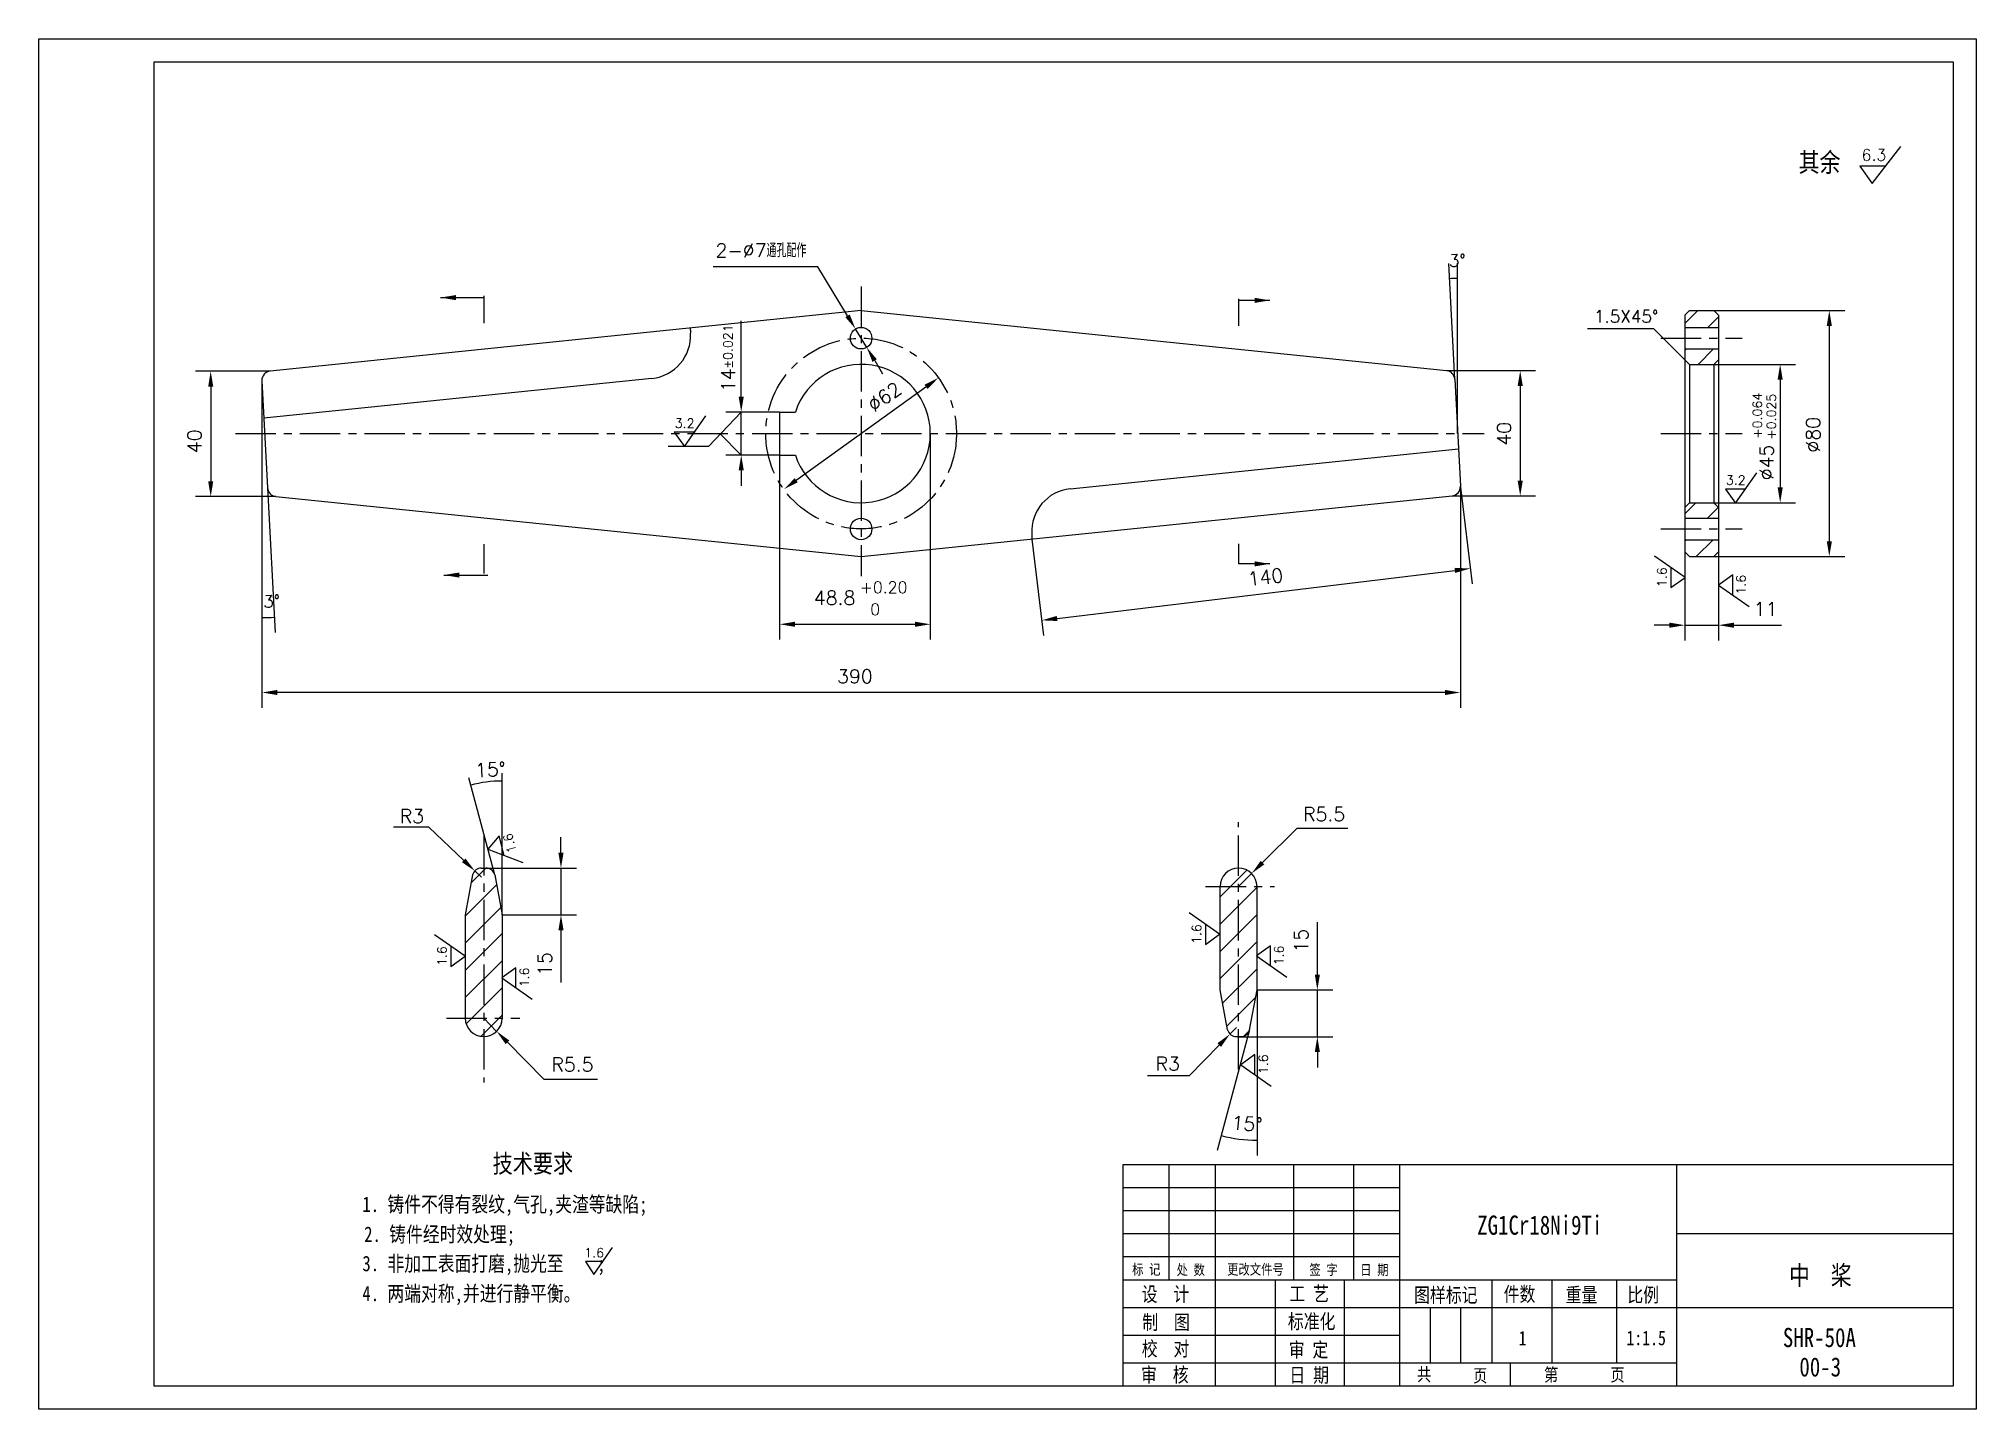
# Model space of a CAD drawing. Extents: x 110 to 740, y 186 to 631.
import ezdxf

# ---------------------------------------------------------------- set-up
doc = ezdxf.new("R2010")
doc.units = 0
doc.header["$LTSCALE"] = 10.5
doc.header["$MEASUREMENT"] = 0
doc.linetypes.add('CENTER', pattern=[2, 1.25, -0.25, 0.25, -0.25])
doc.layers.get('0').update_dxf_attribs({"color": 2, "linetype": 'CONTINUOUS'})
doc.layers.get('DEFPOINTS').update_dxf_attribs({"linetype": 'CONTINUOUS'})
for name, color, linetype in [('LINE_THIN', 2, 'CONTINUOUS'), ('PART', 3, 'CONTINUOUS'), ('SMPEN_THICK', 7, 'CONTINUOUS')]:
    doc.layers.add(name, color=color, linetype=linetype)
doc.styles.add('HZDX', font='', dxfattribs={"width": 0.8, "height": 0.5})
doc.styles.get("Standard").update_dxf_attribs({"font": 'txt.shx', "height": 4.5, "bigfont": 'gbcbig.shx'})
doc.styles.get('HZDX').set_extended_font_data('SimSun')
doc.dimstyles.new('HZDX', dxfattribs={"dimscale": 0, "dimtxt": 5, "dimasz": 3.5, "dimexe": 5.25, "dimexo": 0, "dimgap": 1.5, "dimtad": 1, "dimdec": 4, "dimdsep": 46, "dimtxsty": 'HZDX', "dimcen": 0.09, "dimclrd": 2, "dimclre": 2, "dimclrt": 2, "dimadec": 0, "dimazin": 0, "dimtol": 1, "dimtp": 0.2, "dimtfac": 0.66667, "dimtdec": 4, "dimtmove": 0, "dimatfit": 1, "dimfxl": 1, "dimtvp": 5, "dimtolj": 1, "dimarcsym": 0})

# ---------------------------------------------------------------- blocks, each defined once
blk = doc.blocks.new('*D1')
at = {"color": 2, "linetype": 'ByBlock', "transparency": 16777216}
for p, q in [((184.81, 523.21), (160.49, 523.21)), ((165.49, 518.21), (165.49, 487.44)), ((186.64, 482.44), (160.49, 482.44))]:
    blk.add_line(p, q, dxfattribs=at)
for points in [[(164.66, 518.21), (166.32, 518.21), (165.49, 523.21)], [(164.66, 487.44), (166.32, 487.44), (165.49, 482.44)]]:
    blk.add_solid(points, dxfattribs=at)
at = {"layer": 'DEFPOINTS', "color": 0, "linetype": 'ByBlock', "transparency": 16777216}
for p in [(184.81, 523.21), (165.49, 482.44), (186.64, 482.44)]:
    blk.add_point(p, dxfattribs=at)
at = {"color": 2, "linetype": 'ByBlock', "transparency": 16777216, "insert": (160.24, 500.42), "char_height": 4.5, "attachment_point": 5, "rotation": 90}
blk.add_mtext('\\A1;40', dxfattribs=at)
blk = doc.blocks.new('*D2')
at = {"color": 2, "linetype": 'ByBlock', "transparency": 16777216}
for p, q in [((571.82, 485.46), (575.62, 454.09)), ((432.53, 468.62), (436.32, 437.25)), ((440.69, 442.81), (570.05, 458.45))]:
    blk.add_line(p, q, dxfattribs=at)
for points in [[(569.95, 459.28), (570.15, 457.62), (575.02, 459.05)], [(440.59, 443.64), (440.79, 441.99), (435.72, 442.21)]]:
    blk.add_solid(points, dxfattribs=at)
at = {"layer": 'DEFPOINTS', "color": 0, "linetype": 'ByBlock', "transparency": 16777216}
for p in [(571.82, 485.46), (432.53, 468.62), (575.02, 459.05)]:
    blk.add_point(p, dxfattribs=at)
at = {"color": 2, "linetype": 'ByBlock', "transparency": 16777216, "insert": (508.44, 456.29), "char_height": 4.5, "attachment_point": 5, "rotation": 6.89255}
blk.add_mtext('\\A1;140', dxfattribs=at)
blk = doc.blocks.new('*D3')
at = {"color": 2, "linetype": 'ByBlock', "transparency": 16777216}
for p, q in [((567.31, 523.4), (596.29, 523.4)), ((591.29, 518.4), (591.29, 487.63)), ((569.14, 482.63), (596.29, 482.63))]:
    blk.add_line(p, q, dxfattribs=at)
for points in [[(590.45, 518.4), (592.12, 518.4), (591.29, 523.4)], [(590.45, 487.63), (592.12, 487.63), (591.29, 482.63)]]:
    blk.add_solid(points, dxfattribs=at)
at = {"layer": 'DEFPOINTS', "color": 0, "linetype": 'ByBlock', "transparency": 16777216}
for p in [(567.31, 523.4), (569.14, 482.63), (591.29, 482.63)]:
    blk.add_point(p, dxfattribs=at)
at = {"color": 2, "linetype": 'ByBlock', "transparency": 16777216, "insert": (586.04, 502.85), "char_height": 4.5, "attachment_point": 5, "rotation": 90}
blk.add_mtext('\\A1;40', dxfattribs=at)
blk = doc.blocks.new('*D4')
at = {"color": 2, "linetype": 'ByBlock', "transparency": 16777216}
for p, q in [((654.29, 542.92), (696.79, 542.92)), ((691.79, 537.92), (691.79, 467.92)), ((654.29, 462.92), (696.79, 462.92))]:
    blk.add_line(p, q, dxfattribs=at)
for points in [[(690.96, 537.92), (692.63, 537.92), (691.79, 542.92)], [(690.96, 467.92), (692.63, 467.92), (691.79, 462.92)]]:
    blk.add_solid(points, dxfattribs=at)
at = {"layer": 'DEFPOINTS', "color": 0, "linetype": 'ByBlock', "transparency": 16777216}
for p in [(654.29, 542.92), (654.29, 462.92), (691.79, 462.92)]:
    blk.add_point(p, dxfattribs=at)
at = {"color": 2, "linetype": 'ByBlock', "transparency": 16777216, "insert": (686.54, 502.54), "char_height": 4.5, "attachment_point": 5, "rotation": 90}
blk.add_mtext('\\A1;∅80', dxfattribs=at)
blk = doc.blocks.new('*D5')
at = {"color": 2, "linetype": 'ByBlock', "transparency": 16777216}
for p, q in [((644.79, 464.42), (644.79, 435.63)), ((655.79, 464.42), (655.79, 435.63)), ((639.79, 440.63), (634.79, 440.63)), ((644.79, 440.63), (655.79, 440.63)), ((660.79, 440.63), (676.29, 440.63))]:
    blk.add_line(p, q, dxfattribs=at)
for points in [[(639.79, 441.46), (639.79, 439.79), (644.79, 440.63)], [(660.79, 441.46), (660.79, 439.79), (655.79, 440.63)]]:
    blk.add_solid(points, dxfattribs=at)
at = {"layer": 'DEFPOINTS', "color": 0, "linetype": 'ByBlock', "transparency": 16777216}
for p in [(644.79, 464.42), (655.79, 464.42), (655.79, 440.63)]:
    blk.add_point(p, dxfattribs=at)
at = {"color": 2, "linetype": 'ByBlock', "transparency": 16777216, "insert": (671.04, 445.88), "char_height": 4.5, "attachment_point": 5}
blk.add_mtext('\\A1;11', dxfattribs=at)
blk = doc.blocks.new('*D6')
at = {"color": 2, "linetype": 'ByBlock', "transparency": 16777216}
for p, q in [((279.38, 366.67), (279.38, 371.67)), ((254.25, 361.67), (284.38, 361.67)), ((279.38, 361.67), (279.38, 346.48)), ((260.25, 346.48), (284.38, 346.48)), ((279.38, 341.48), (279.38, 324.48))]:
    blk.add_line(p, q, dxfattribs=at)
for points in [[(278.55, 366.67), (280.21, 366.67), (279.38, 361.67)], [(278.55, 341.48), (280.21, 341.48), (279.38, 346.48)]]:
    blk.add_solid(points, dxfattribs=at)
at = {"layer": 'DEFPOINTS', "color": 0, "linetype": 'ByBlock', "transparency": 16777216}
for p in [(254.25, 361.67), (260.25, 346.48), (279.38, 346.48)]:
    blk.add_point(p, dxfattribs=at)
at = {"color": 2, "linetype": 'ByBlock', "transparency": 16777216, "insert": (274.13, 330.48), "char_height": 4.5, "attachment_point": 5, "rotation": 90}
blk.add_mtext('\\A1;15', dxfattribs=at)
blk = doc.blocks.new('*D7')
at = {"color": 2, "linetype": 'ByBlock', "transparency": 16777216}
for p, q in [((525.32, 327.07), (525.32, 344.07)), ((505.7, 322.07), (530.32, 322.07)), ((525.32, 306.87), (525.32, 322.07)), ((499.7, 306.87), (530.32, 306.87)), ((525.32, 301.87), (525.32, 296.87))]:
    blk.add_line(p, q, dxfattribs=at)
for points in [[(524.49, 327.07), (526.15, 327.07), (525.32, 322.07)], [(524.49, 301.87), (526.15, 301.87), (525.32, 306.87)]]:
    blk.add_solid(points, dxfattribs=at)
at = {"layer": 'DEFPOINTS', "color": 0, "linetype": 'ByBlock', "transparency": 16777216}
for p in [(505.7, 322.07), (525.32, 322.07), (499.7, 306.87)]:
    blk.add_point(p, dxfattribs=at)
at = {"color": 2, "linetype": 'ByBlock', "transparency": 16777216, "insert": (520.07, 338.07), "char_height": 4.5, "attachment_point": 5, "rotation": 90}
blk.add_mtext('\\A1;15', dxfattribs=at)
blk = doc.blocks.new('*D8')
at = {"layer": 'DEFPOINTS', "color": 0, "transparency": 16777216}
for p in [(402.13, 521.04), (351.82, 484.8)]:
    blk.add_point(p, dxfattribs=at)
at = {"layer": 'SMPEN_THICK', "color": 2, "lineweight": -2, "transparency": 16777216}
blk.add_line((355.88, 487.73), (398.07, 518.12), dxfattribs=at)
at = {"layer": 'SMPEN_THICK', "color": 2, "transparency": 16777216}
for points in [[(397.58, 518.79), (398.56, 517.44), (402.13, 521.04)], [(355.39, 488.4), (356.36, 487.05), (351.82, 484.8)]]:
    blk.add_solid(points, dxfattribs=at)
at = {"layer": 'SMPEN_THICK', "color": 2, "transparency": 16777216, "insert": (384.58, 514.87), "char_height": 4.5, "attachment_point": 5, "rotation": 35.7643}
blk.add_mtext('\\A1;∅62', dxfattribs=at)
blk = doc.blocks.new('*D9')
at = {"layer": 'DEFPOINTS', "color": 0, "transparency": 16777216}
for p in [(375.16, 536.92), (378.79, 530.93)]:
    blk.add_point(p, dxfattribs=at)
at = {"layer": 'SMPEN_THICK', "color": 2, "lineweight": -2, "transparency": 16777216}
for p, q in [((362.95, 557.07), (328.85, 557.07)), ((372.57, 541.19), (362.95, 557.07)), ((378.79, 530.93), (375.16, 536.92)), ((381.38, 526.65), (383.97, 522.37))]:
    blk.add_line(p, q, dxfattribs=at)
at = {"layer": 'SMPEN_THICK', "color": 2, "transparency": 16777216}
for points in [[(373.28, 541.62), (371.86, 540.76), (375.16, 536.92)], [(382.09, 527.08), (380.66, 526.22), (378.79, 530.93)]]:
    blk.add_solid(points, dxfattribs=at)
at = {"layer": 'SMPEN_THICK', "color": 2, "transparency": 16777216, "insert": (344.4, 562.47), "char_height": 4.5, "attachment_point": 5}
blk.add_mtext('\\A1;2-∅7通孔配作', dxfattribs=at)

msp = doc.modelspace()

# ---------------------------------------------------------------- hatches: boundary and pattern name
at = {"layer": 'SMPEN_THICK'}
h = msp.add_hatch(dxfattribs=at)
h.set_pattern_fill('ANSI31', color=256, scale=50, style=0)
h.paths.add_polyline_path([(655.79182, 537.42177), (655.79182, 541.42177), (654.29182, 542.92177), (646.29182, 542.92177), (644.79182, 541.42177), (644.79182, 537.42177)])
h.paths.add_polyline_path([(644.79182, 530.42177), (644.79182, 526.92177), (646.29182, 525.42177), (654.29182, 525.42177), (655.79182, 526.92177), (655.79182, 530.42177)])
h.paths.add_polyline_path([(646.29182, 480.42177), (644.79182, 478.92177), (644.79182, 475.42177), (655.79182, 475.42177), (655.79182, 478.92177), (654.29182, 480.42177)])
h.paths.add_polyline_path([(644.79182, 468.42177), (644.79182, 464.42177), (646.29182, 462.92177), (654.29182, 462.92177), (655.79182, 464.42177), (655.79182, 468.42177)])
h = msp.add_hatch(dxfattribs=at)
h.set_pattern_fill('ANSI31', color=256, scale=50, style=0)
h.set_pattern_definition([(45, (0, 0.61), (-4.41942, 4.41942), [])])
h.paths.add_polyline_path([(248.24575, 312.87169, 0.414213562), (254.24575, 306.87169), (254.24575, 361.67169), (253.54774, 361.67169, 0.339454259), (250.64996, 359.44815), (248.24575, 346.47554)])
h.paths.add_polyline_path([(254.24575, 306.87169, 0.414213562), (260.24575, 312.87169), (260.24575, 346.47554), (257.84155, 359.44815, 0.339454259), (254.94377, 361.67169), (254.24575, 361.67169)])
h = msp.add_hatch(dxfattribs=at)
h.set_pattern_fill('ANSI31', color=256, scale=50, style=0)
h.paths.add_polyline_path([(493.70298, 322.06784), (496.10719, 309.09523, 0.339454259), (499.00497, 306.87169), (499.70298, 306.87169), (499.70298, 361.67169, 0.414213562), (493.70298, 355.67169)])
h.paths.add_polyline_path([(499.70298, 306.87169), (500.401, 306.87169, 0.339454259), (503.29878, 309.09523), (505.70298, 322.06784), (505.70298, 355.67169, 0.414213562), (499.70298, 361.67169)])

# ---------------------------------------------------------------- linework, layer by layer
at = {"color": 2, "linetype": 'ByBlock'}
for p, q in [((570.00117, 520.5727), (568.02691, 558.2437)), ((570.92621, 544.64515), (570.92621, 558.31962)), ((337.98957, 514.92177), (337.98957, 539.51279)), ((654.29182, 525.42177), (680.81722, 525.42177)), ((182.12374, 520.07162), (182.12374, 413.74922)), ((675.81722, 520.42177), (675.81722, 485.42177)), ((350.47437, 509.92177), (332.98957, 509.92177)), ((337.98957, 495.92177), (337.98957, 509.92177)), ((350.47437, 495.92177), (332.98957, 495.92177)), ((183.94757, 485.27085), (186.41414, 438.20591)), ((337.98957, 490.92177), (337.98957, 485.92177)), ((571.825, 485.77193), (571.825, 413.74922)), ((654.29182, 480.42177), (680.81722, 480.42177)), ((566.825, 418.74922), (187.12374, 418.74922)), ((257.84155, 359.44815), (249.37561, 391.04347)), ((260.24575, 346.47554), (260.24575, 392.47456)), ((247.75318, 364.18741), (236.37056, 375.02231)), ((507.48849, 363.44253), (518.74412, 374.67696)), ((253.54774, 358.67169), (251.37478, 360.74008)), ((499.70298, 355.67169), (503.94962, 359.91033)), ((505.70298, 322.06784), (505.70298, 268.19134)), ((254.24575, 312.87169), (258.46196, 308.60278)), ((503.29878, 309.09523), (492.794, 269.89084)), ((499.00497, 309.87169), (496.91066, 307.72369)), ((261.97546, 305.04535), (273.76809, 293.10529)), ((493.42016, 304.14369), (483.64342, 294.11628))]:
    msp.add_line(p, q, dxfattribs=at)
for centre, radius, start, end in [((570.92621, 502.92177), 50.39785, 90, 93), ((182.12374, 520.07162), 76.97806, 270, 273), ((260.24575, 350.47554), 39.49902, 90, 105), ((505.70298, 318.06784), 44.8765, 255, 270)]:
    msp.add_arc(centre, radius, start, end, dxfattribs=at)
for points in [[(674.98389, 520.42177), (676.65055, 520.42177), (675.81722, 525.42177)], [(337.15623, 514.92177), (338.8229, 514.92177), (337.98957, 509.92177)], [(337.15623, 490.92177), (338.8229, 490.92177), (337.98957, 495.92177)], [(674.98389, 485.42177), (676.65055, 485.42177), (675.81722, 480.42177)], [(187.12374, 419.58255), (187.12374, 417.91588), (182.12374, 418.74922)], [(566.825, 419.58255), (566.825, 417.91588), (571.825, 418.74922)], [(248.32774, 364.79101), (247.17863, 363.58381), (251.37478, 360.74008)], [(506.89979, 364.03234), (508.07719, 362.85272), (503.94962, 359.91033)], [(262.56837, 305.63093), (261.38256, 304.45976), (258.46196, 308.60278)], [(492.82349, 304.72544), (494.01683, 303.56194), (496.91066, 307.72369)]]:
    msp.add_solid(points, dxfattribs=at)
at = {"layer": 'DEFPOINTS', "color": 0, "linetype": 'ByBlock'}
for p in [(569.16735, 553.28892), (570.92621, 544.64515), (654.29182, 525.42177), (182.12374, 520.07162), (182.12374, 520.07162), (182.12374, 520.07162), (570.00117, 520.5727), (350.47437, 509.92177), (570.92621, 502.92177), (337.98957, 495.92177), (350.47437, 495.92177), (183.94757, 485.27085), (571.825, 485.77193), (571.825, 485.77193), (654.29182, 480.42177), (675.81722, 480.42177), (183.46719, 443.10528), (182.12374, 418.74922), (182.12374, 413.74922), (253.38682, 389.37448), (251.37478, 360.74008), (257.84155, 359.44815), (503.94962, 359.91033), (253.54774, 358.67169), (499.70298, 355.67169), (505.70298, 355.67169), (260.24575, 346.47554), (260.24575, 346.47554), (505.70298, 322.06784), (505.70298, 322.06784), (254.24575, 312.87169), (260.24575, 312.87169), (499.00497, 309.87169), (503.29878, 309.09523), (258.46196, 308.60278), (496.91066, 307.72369), (497.91026, 273.87311)]:
    msp.add_point(p, dxfattribs=at)
at = {"layer": 'LINE_THIN', "linetype": 'Continuous'}
for p, q in [((109.57226, 185.75888), (109.57226, 631.25887)), ((109.57226, 631.25887), (739.57225, 631.25887)), ((739.57225, 631.25887), (739.57225, 185.75888)), ((739.57225, 185.75888), (109.57226, 185.75888))]:
    msp.add_line(p, q, dxfattribs=at)
at = {"layer": 'PART', "linetype": 'Continuous'}
for p, q in [((477.07225, 265.25888), (477.07225, 227.75888)), ((492.07225, 265.25888), (492.07225, 193.25888)), ((517.57225, 265.25888), (517.57225, 227.75888)), ((537.07225, 265.25888), (537.07225, 227.75888)), ((552.07225, 265.25888), (552.07225, 193.25888)), ((642.07225, 265.25888), (642.07225, 193.25888)), ((732.07225, 242.75888), (642.07225, 242.75888)), ((511.57225, 227.75888), (511.57225, 193.25888)), ((534.07225, 227.75888), (534.07225, 193.25888)), ((582.07225, 227.75888), (582.07225, 200.75888)), ((601.57225, 227.75888), (601.57225, 200.75888)), ((622.57225, 227.75888), (622.57225, 200.75888)), ((561.97225, 218.75888), (561.97225, 200.75888)), ((571.87225, 218.75888), (571.87225, 200.75888)), ((732.07225, 218.75888), (642.07225, 218.75888)), ((588.07225, 200.75888), (588.07225, 193.25888))]:
    msp.add_line(p, q, dxfattribs=at)
at = {"layer": 'SMPEN_THICK', "color": 4}
for p, q in [((147.07226, 193.25888), (147.07226, 623.75887)), ((147.07226, 623.75887), (732.07225, 623.75887)), ((732.07225, 623.75887), (732.07225, 193.25888)), ((376.97437, 542.92177), (184.81354, 523.21297)), ((254.24575, 547.73851), (254.24575, 538.86142)), ((376.97437, 542.92177), (567.31137, 523.40003)), ((499.70298, 546.71022), (499.70298, 537.98498)), ((644.79182, 541.42177), (646.29182, 542.92177)), ((646.29182, 542.92177), (654.29182, 542.92177)), ((654.29182, 542.92177), (655.79182, 541.42177)), ((321.41697, 537.22358), (321.48225, 535.97809)), ((321.41697, 537.22358), (321.49548, 535.72551)), ((321.49548, 535.72551), (321.50593, 535.52623)), ((644.79182, 541.42177), (644.79182, 464.42177)), ((644.79182, 537.42177), (655.79182, 537.42177)), ((655.79182, 541.42177), (655.79182, 464.42177)), ((644.79182, 530.42177), (655.79182, 530.42177)), ((644.79182, 526.92177), (646.29182, 525.42177)), ((646.29182, 525.42177), (654.29182, 525.42177)), ((646.29182, 525.42177), (646.29182, 480.42177)), ((654.29182, 525.42177), (655.79182, 526.92177)), ((654.29182, 525.42177), (654.29182, 480.42177)), ((655.79182, 526.92177), (655.79182, 526.92177)), ((182.12374, 520.07162), (183.94757, 485.27085)), ((308.95352, 520.86659), (182.76039, 507.9237)), ((570.00117, 520.5727), (571.825, 485.77193)), ((350.47437, 509.92177), (350.47437, 495.92177)), ((350.47437, 509.92177), (355.59096, 509.92177)), ((444.99522, 484.97696), (571.18835, 497.91985)), ((350.47437, 495.92177), (355.59096, 495.92177)), ((186.63737, 482.44352), (376.97437, 462.92177)), ((376.97437, 462.92177), (569.1352, 482.63058)), ((644.79182, 478.92177), (646.29182, 480.42177)), ((646.29182, 480.42177), (654.29182, 480.42177)), ((654.29182, 480.42177), (655.79182, 478.92177)), ((655.79182, 478.92177), (655.79182, 478.92177)), ((644.79182, 475.42177), (655.79182, 475.42177)), ((254.24575, 467.00241), (254.24575, 457.40142)), ((432.44281, 470.31732), (432.53177, 468.61997)), ((432.46649, 469.86546), (432.53177, 468.61997)), ((499.70298, 467.11635), (499.70298, 460.52631)), ((644.79182, 468.42177), (655.79182, 468.42177)), ((646.29182, 462.92177), (644.79182, 464.42177)), ((646.29182, 462.92177), (654.29182, 462.92177)), ((654.29182, 462.92177), (655.79182, 464.42177)), ((250.64996, 359.44815), (248.24575, 346.47554)), ((253.54774, 361.67169), (254.94377, 361.67169)), ((257.84155, 359.44815), (260.24575, 346.47554)), ((499.70298, 361.67169), (499.70298, 361.67169)), ((493.70298, 322.06784), (493.70298, 355.67169)), ((505.70298, 322.06784), (505.70298, 355.67169)), ((248.24575, 346.47554), (248.24575, 312.87169)), ((260.24575, 346.47554), (260.24575, 312.87169)), ((496.10719, 309.09523), (493.70298, 322.06784)), ((503.29878, 309.09523), (505.70298, 322.06784)), ((254.24575, 306.87169), (254.24575, 306.87169)), ((499.00497, 306.87169), (500.401, 306.87169)), ((462.07225, 265.25888), (462.07225, 193.25888)), ((732.07225, 265.25888), (462.07225, 265.25888)), ((732.07225, 193.25888), (147.07226, 193.25888))]:
    msp.add_line(p, q, dxfattribs=at)
at = {"layer": 'SMPEN_THICK'}
for p, q in [((705.78122, 584.17269), (715.07789, 596.18796)), ((710.17439, 589.85055), (701.76938, 589.85055)), ((701.76938, 589.85055), (705.78122, 584.17269)), ((570.92621, 502.92177), (570.92621, 544.64515)), ((634.78153, 537.0086), (613.16199, 537.0086)), ((644.79182, 526.92177), (634.78153, 537.0086)), ((319.52709, 498.75161), (326.47064, 508.67074)), ((337.98957, 509.92177), (327.35588, 498.75337)), ((327.35588, 498.75337), (314.19886, 498.75337)), ((322.76009, 503.37007), (316.22135, 503.37007)), ((316.22135, 503.37007), (319.52709, 498.75161)), ((337.98957, 495.92177), (331.19535, 502.78591)), ((661.30616, 480.26861), (668.24971, 490.18774)), ((664.53915, 484.88707), (658.00042, 484.88707)), ((658.00042, 484.88707), (661.30616, 480.26861)), ((644.87043, 456.15636), (634.9513, 463.09991)), ((640.25197, 459.38936), (640.25197, 452.85062)), ((640.25197, 452.85062), (644.87043, 456.15636)), ((660.38721, 456.97313), (655.76875, 453.66739)), ((655.76875, 453.66739), (665.68788, 446.72384)), ((660.38721, 450.43439), (660.38721, 456.97313)), ((236.37056, 375.02231), (224.96494, 375.02231)), ((259.31481, 372.15862), (255.63541, 367.83194)), ((260.89981, 365.8149), (259.31481, 372.15862)), ((518.74412, 374.67696), (535.26369, 374.67696)), ((255.63541, 367.83194), (266.94185, 363.49991)), ((493.55782, 340.15765), (483.63869, 347.1012)), ((488.93936, 343.39065), (488.93936, 336.85191)), ((248.20218, 333.00875), (238.28305, 339.9523)), ((243.58372, 336.24174), (243.58372, 329.70301)), ((488.93936, 336.85191), (493.55782, 340.15765)), ((510.10408, 336.44733), (505.48562, 333.14159)), ((510.10408, 329.90859), (510.10408, 336.44733)), ((243.58372, 329.70301), (248.20218, 333.00875)), ((264.74844, 329.29842), (260.12998, 325.99269)), ((264.74844, 322.75969), (264.74844, 329.29842)), ((505.48562, 333.14159), (515.40475, 326.19804)), ((260.12998, 325.99269), (270.04911, 319.04914)), ((505.04619, 301.06268), (500.42773, 297.75694)), ((500.42773, 297.75694), (510.34686, 290.8134)), ((505.04619, 294.52395), (505.04619, 301.06268)), ((273.76809, 293.10529), (291.25208, 293.10529)), ((483.64342, 294.11628), (470.12377, 294.11628)), ((552.07225, 257.75888), (462.07225, 257.75888)), ((552.07225, 250.25888), (462.07225, 250.25888)), ((552.07225, 242.75888), (462.07225, 242.75888)), ((292.92134, 233.74859), (287.38565, 233.74859)), ((287.38565, 233.74859), (290.08956, 229.53111)), ((290.08956, 229.53111), (296.13337, 238.32399)), ((552.07225, 235.25888), (462.07225, 235.25888)), ((642.07225, 227.75888), (462.07225, 227.75888)), ((642.07225, 218.75888), (462.07225, 218.75888)), ((552.07225, 209.75888), (462.07225, 209.75888)), ((642.07225, 200.75888), (462.07225, 200.75888))]:
    msp.add_line(p, q, dxfattribs=at)
at = {"layer": 'SMPEN_THICK', "linetype": 'CENTER'}
for p, q in [((376.97437, 550.69013), (376.97437, 456.51553)), ((637.02893, 533.92177), (663.42644, 533.92177)), ((173.49755, 502.92177), (579.61941, 502.92177)), ((637.02893, 502.92177), (663.42644, 502.92177)), ((644.79182, 475.42177), (655.79182, 475.42177)), ((637.02893, 471.92177), (663.42644, 471.92177)), ((254.24575, 372.36039), (254.24575, 291.98196)), ((499.70298, 296.18299), (499.70298, 376.56142)), ((489.00318, 355.67169), (511.43397, 355.67169)), ((242.12257, 312.87169), (265.97301, 312.87169))]:
    msp.add_line(p, q, dxfattribs=at)
at = {"layer": 'SMPEN_THICK', "color": 2}
for p, q in [((399.47437, 502.92177), (399.47437, 435.92912)), ((350.47437, 495.92177), (350.47437, 435.92912)), ((355.47437, 440.92912), (394.47437, 440.92912))]:
    msp.add_line(p, q, dxfattribs=at)
at = {"layer": 'SMPEN_THICK', "color": 4}
for centre in [(376.97437, 533.92177), (376.97437, 471.92177)]:
    msp.add_circle(centre, 3.5, dxfattribs=at)
at = {"layer": 'SMPEN_THICK', "linetype": 'CENTER'}
msp.add_circle((376.97437, 502.92177), 31, dxfattribs=at)
at = {"layer": 'SMPEN_THICK', "color": 4}
for centre, radius, start, end in [((307.52511, 534.79353), 14, 275.85601359, 3), ((185.11963, 520.22863), 3, 95.85601359, 183), ((376.97437, 502.92177), 22.5, 198.12620396, 161.87379604), ((567.00528, 520.41569), 3, 3, 84.14398641), ((186.94346, 485.42786), 3, 183, 264.14398641), ((568.82911, 485.61492), 3, 275.85601359, 3), ((446.42363, 471.05002), 14, 95.85601359, 183), ((253.54774, 358.67169), 3, 90, 165), ((254.94377, 358.67169), 3, 15, 90), ((499.70298, 355.67169), 6, 90, 180), ((499.70298, 355.67169), 6, 0, 90), ((254.24575, 312.87169), 6, 180, 270), ((254.24575, 312.87169), 6, 270, 0), ((499.00497, 309.87169), 3, 195, 270), ((500.401, 309.87169), 3, 270, 345)]:
    msp.add_arc(centre, radius, start, end, dxfattribs=at)
at = {"layer": 'SMPEN_THICK', "color": 2}
for points in [[(355.47437, 441.76245), (355.47437, 440.09579), (350.47437, 440.92912)], [(394.47437, 441.76245), (394.47437, 440.09579), (399.47437, 440.92912)]]:
    msp.add_solid(points, dxfattribs=at)

# ---------------------------------------------------------------- texts
at = {"color": 2, "linetype": 'ByBlock', "attachment_point": 5}
for s, insert, char_height in [('6.3', (706.28898, 593.47677), 3.75), ('1.5X45%%D', (625.71602, 540.99298), 4), ('3.2', (319.5939, 506.26347), 3), ('3.2', (661.37297, 487.78047), 3), ('\\A1;390', (374.96634, 423.99922), 4.5), ('\\A1;R3', (230.90895, 378.52931), 4.5), ('R5.5', (527.53463, 379.21025), 4.5), ('R5.5', (283.11304, 297.8139), 4.5), ('\\A1;R3', (476.68258, 298.09396), 4.5), ('1.6', (290.15637, 236.64199), 3)]:
    msp.add_mtext(s, dxfattribs=dict(at, insert=insert, char_height=char_height))
for s, insert, char_height, rotation in [('3%%d', (570.81377, 559.18832), 4, 1), ('1.6', (637.35858, 456.22318), 3, 90), ('1.6', (663.09282, 453.79791), 3, 90), ('3%%d', (185.32252, 448.39099), 4, 2), ('15%%d', (256.45264, 393.67666), 4.5, 3), ('1.6', (262.7094, 369.73395), 3, 104.02840745), ('1.6', (486.04596, 340.22446), 3, 90), ('1.6', (240.69032, 333.07556), 3, 90), ('1.6', (512.80969, 333.27212), 3, 90), ('1.6', (267.45405, 326.12321), 3, 90), ('1.6', (507.7518, 297.88747), 3, 90), ('15%%d', (502.46452, 278.57389), 4.5, 355)]:
    msp.add_mtext(s, dxfattribs=dict(at, insert=insert, char_height=char_height, rotation=rotation))
at = {"layer": 'SMPEN_THICK', "style": 'HZDX', "width": 0.8}
for s, height, p in [('其余', 6.237, (681.8214, 587.98419)), ('技术要求', 6, (257.15511, 262.65147)), ('1. 铸件不得有裂纹,气孔,夹渣等缺陷;', 5, (214.79739, 249.88252)), ('2. 铸件经时效处理;', 5, (215.38934, 240.14065)), ('ZG1Cr18Ni9Ti', 6.237, (577.28148, 242.49724)), ('3. 非加工表面打磨,抛光至    ;', 5, (214.79739, 230.63214)), ('标 记', 3.375, (465.11592, 229.52087)), ('处 数', 3.375, (479.56612, 229.41278)), ('更改文件号', 3.375, (495.99107, 229.53551)), ('签 字', 3.375, (522.74852, 229.40127)), ('日 期', 3.375, (539.28429, 229.36957)), ('中  桨', 6.237, (678.66583, 226.14388)), ('4. 两端对称,并进行静平衡。', 5, (214.79739, 220.89027)), ('设  计', 4.725, (468.19439, 220.80978)), ('工 艺', 4.725, (516.23268, 220.94987)), ('图样标记', 4.725, (556.77813, 220.52973)), ('件数', 4.725, (585.91706, 220.80752)), ('重量', 4.725, (606.05712, 220.56054)), ('比例', 4.725, (626.11385, 220.59135)), ('制  图', 4.725, (468.41607, 211.67912)), ('标准化', 4.725, (515.73849, 211.93099)), ('校  对', 4.725, (468.24628, 203.05967)), ('审 定', 4.725, (516.01642, 202.726)), ('1', 4.725, (590.78219, 206.49969)), ('1:1.5', 4.725, (625.80986, 206.57253)), ('SHR-50A', 6.237, (676.69118, 205.95739)), ('00-3', 6.237, (682.05826, 196.3946)), ('审  核', 4.725, (467.99918, 194.59268)), ('日 期', 4.725, (516.2431, 194.511)), ('共', 4.2525, (557.7149, 194.95413)), ('页', 4.2525, (575.97681, 194.54455)), ('第', 4.2525, (599.01912, 194.85344)), ('页', 4.2525, (620.62313, 194.85344))]:
    msp.add_text(s, height=height, dxfattribs=at).set_placement(p)
at = {"layer": 'SMPEN_THICK', "color": 2}
for s, height, p in [('%%p0.021', 3, (335.17738, 524.01351)), ('14', 4.5, (335.97214, 516.40849)), ('+0.064', 3, (669.89421, 501.25226)), ('+0.025', 3, (674.42858, 500.94634)), ('∅45', 4.5, (673.66552, 487.75226))]:
    msp.add_text(s, height=height, rotation=90, dxfattribs=at).set_placement(p)
for s, height, p in [('+0.20', 3.74985, (376.61443, 451.05405)), ('48.8', 4.5, (361.61443, 447.30021)), ('0', 3.74985, (379.93551, 443.92912))]:
    msp.add_text(s, height=height, dxfattribs=at).set_placement(p)

# ---------------------------------------------------------------- dimensions: what is measured, and where the dimension line sits
at = {"layer": 'SMPEN_THICK', "color": 4}
dim = msp.add_diameter_dim_2p(p1=(378.78733, 530.92792), p2=(375.16141, 536.91563), text='2-<>通孔配作', dimstyle='HZDX', override={"dimscale": 2, "dimtxt": 3, "dimasz": 2.5, "dimexe": 2.5, "dimtoh": 1, "dimtxsty": 'Standard', "dimtol": 0}, dxfattribs=at)
dim.commit()
dim.dimension.update_dxf_attribs({"geometry": '*D9', "text_midpoint": (344.40329, 557.07322), "dimtype": 163})
at = {"layer": 'SMPEN_THICK'}
for base, p1, p2, angle, text, override, picture, middle, dimtype in [((691.79345, 462.92177), (654.29182, 542.92177), (654.29182, 462.92177), 90, '%%c<>', {"dimscale": 2, "dimtxt": 3, "dimasz": 2.5, "dimexe": 2.5, "dimtxsty": 'Standard', "dimtol": 0}, '*D4', (691.79345, 502.5423), 160), ((165.49047, 482.44352), (184.81354, 523.21297), (186.63737, 482.44352), 90, '40', {"dimscale": 2, "dimtxt": 3, "dimasz": 2.5, "dimexe": 2.5, "dimtxsty": 'Standard', "dimtol": 0, "dimatfit": 2}, '*D1', (165.49047, 500.41621), 160), ((591.28784, 482.63058), (567.31137, 523.40003), (569.1352, 482.63058), 90, '40', {"dimscale": 2, "dimtxt": 3, "dimasz": 2.5, "dimexe": 2.5, "dimtxsty": 'Standard', "dimtol": 0, "dimatfit": 2}, '*D3', (591.28784, 502.84912), 160), ((575.01717, 459.05046), (432.53177, 468.61997), (571.825, 485.45791), 6.89254524, '140', {"dimscale": 2, "dimtxt": 3, "dimasz": 2.5, "dimexe": 2.5, "dimtxsty": 'Standard', "dimtol": 0, "dimatfit": 2}, '*D2', (509.07282, 451.07902), 161), ((279.37978, 346.47554), (254.24575, 361.67169), (260.24575, 346.47554), 90, '15', {"dimscale": 2, "dimtxt": 3, "dimasz": 2.5, "dimexe": 2.5, "dimtxsty": 'Standard', "dimtol": 0}, '*D6', (279.37978, 330.47554), 160), ((525.31847, 322.06784), (499.70298, 306.87169), (505.70298, 322.06784), 90, '15', {"dimscale": 2, "dimtxt": 3, "dimasz": 2.5, "dimexe": 2.5, "dimtxsty": 'Standard', "dimtol": 0}, '*D7', (525.31847, 338.06784), 160)]:
    dim = msp.add_linear_dim(base=base, p1=p1, p2=p2, angle=angle, text=text, dimstyle='HZDX', override=override, dxfattribs=at)
    dim.commit()
    dim.dimension.update_dxf_attribs({"geometry": picture, "text_midpoint": middle, "dimtype": dimtype})
at = {"layer": 'SMPEN_THICK', "color": 4}
dim = msp.add_diameter_dim_2p(p1=(351.8201, 484.80376), p2=(402.12864, 521.03979), dimstyle='HZDX', override={"dimscale": 2, "dimtxt": 3, "dimasz": 2.5, "dimexe": 2.5, "dimtxsty": 'Standard', "dimtol": 0}, dxfattribs=at)
dim.commit()
dim.dimension.update_dxf_attribs({"geometry": '*D8', "text_midpoint": (387.65137, 510.61216), "dimtype": 163})
at = {"layer": 'SMPEN_THICK'}
dim = msp.add_linear_dim(base=(655.79182, 440.62614), p1=(644.79182, 464.42177), p2=(655.79182, 464.42177), dimstyle='HZDX', override={"dimscale": 2, "dimtxt": 3, "dimasz": 2.5, "dimexe": 2.5, "dimtxsty": 'Standard', "dimtol": 0}, dxfattribs=at)
dim.commit()
dim.dimension.update_dxf_attribs({"geometry": '*D5', "text_midpoint": (671.04182, 440.62614), "dimtype": 160})

# ---------------------------------------------------------------- leaders
at = {"layer": 'SMPEN_THICK', "color": 2}
for points in [[(240.19536, 547.11895), (254.50636, 547.11895)], [(509.91472, 546.22375), (499.71783, 546.22375)], [(509.91472, 460.56522), (499.71783, 460.56522)], [(241.29621, 456.92419), (255.6072, 456.92419)]]:
    msp.add_leader(points, dimstyle='HZDX', override={"dimscale": 2, "dimtxt": 3, "dimasz": 2.5, "dimexe": 2.5, "dimtxsty": 'Standard', "dimtol": 0}, dxfattribs=at)

doc.saveas('drawing.dxf')
